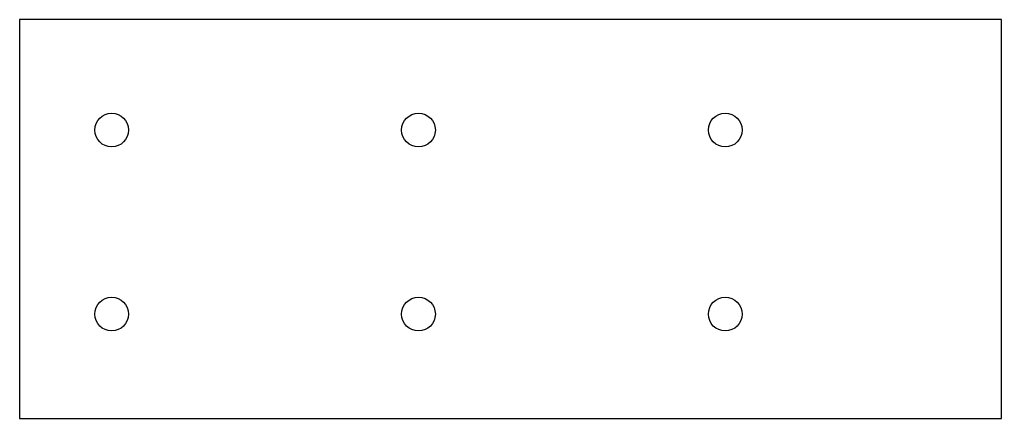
# Model space of a CAD drawing. Header units: metres. Extents: x 145 to 305, y 95 to 160.
import ezdxf

# ---------------------------------------------------------------- set-up
doc = ezdxf.new("R2010")
doc.units = ezdxf.units.M

msp = doc.modelspace()

# ---------------------------------------------------------------- linework, layer by layer
msp.add_lwpolyline([(145, 95), (305, 95), (305, 160), (145, 160)], close=True)
for centre in [(160, 142), (210, 142), (260, 142), (160, 112), (210, 112), (260, 112)]:
    msp.add_circle(centre, 2.75)

doc.saveas('drawing.dxf')
